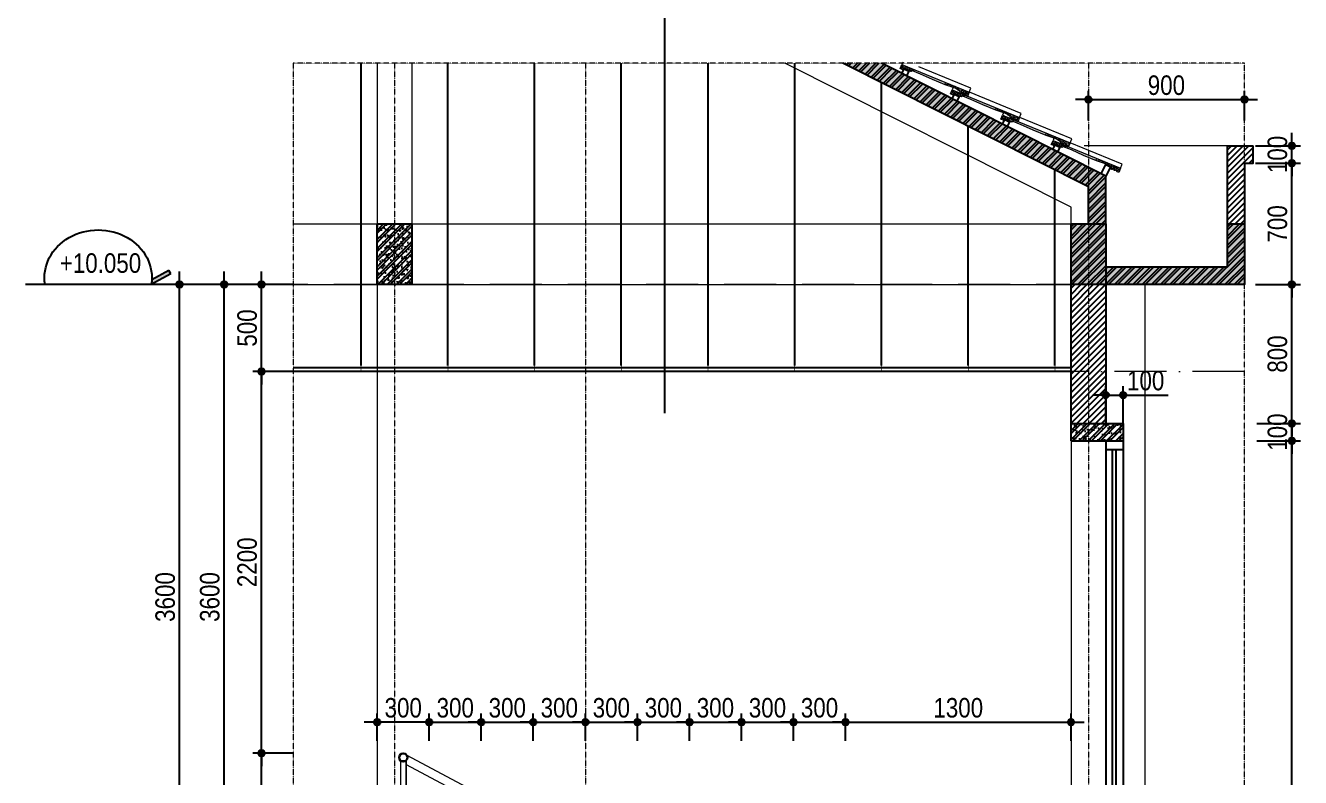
# Model space of a CAD drawing. Extents: x -79995 to 347433, y -157641 to 104789.
# Drawn here: x 16933 to 31634, y -120604 to -111938 of the extents above; entities that cross this region are included whole.
import ezdxf
from ezdxf.enums import TextEntityAlignment as Align

# ---------------------------------------------------------------- set-up
doc = ezdxf.new("R2010")
doc.units = 0
doc.linetypes.add('ACAD_ISO10W100', pattern=[18, 12, -3, 0, -3])
doc.layers.get('DEFPOINTS').update_dxf_attribs({"linetype": 'CONTINUOUS'})
for name, color, linetype in [('daucat', 220, 'CONTINUOUS'), ('DIM', 1, 'CONTINUOUS'), ('DOOR', 20, 'CONTINUOUS'), ('HACH', 8, 'CONTINUOUS'), ('HACTH', 8, 'CONTINUOUS'), ('netthay', 2, 'CONTINUOUS'), ('TAGS', 60, 'CONTINUOUS'), ('TEXT', 7, 'CONTINUOUS'), ('TUONG', 131, 'CONTINUOUS')]:
    doc.layers.add(name, color=color, linetype=linetype)
doc.layers.add('NET-THAY', color=2, linetype='CONTINUOUS', lineweight=13)
doc.layers.add('TRUC', color=24, linetype='CONTINUOUS', lineweight=0)
doc.styles.add('HEL-CONDENSE', font='')
doc.styles.add('VNI-HELVE-CONDENSEN', font='')
doc.styles.get('HEL-CONDENSE').set_extended_font_data('VNI-Helve-Condense')
doc.styles.get('VNI-HELVE-CONDENSEN').set_extended_font_data('VNI-Helve-Condense')
doc.dimstyles.new('D 50', dxfattribs={"dimtxt": 225, "dimasz": 1.5, "dimexe": 100, "dimexo": 0, "dimgap": 50, "dimtad": 1, "dimdec": 0, "dimlfac": 0.5, "dimzin": 13, "dimdsep": 46, "dimtxsty": 'HEL-CONDENSE', "dimblk": 'D50', "dimcen": 0, "dimclrd": 1, "dimclre": 1, "dimclrt": 7, "dimazin": 0, "dimtfac": 1, "dimtdec": 0, "dimtmove": 0, "dimatfit": 3, "dimldrblk": 'D50', "dimfxl": 1, "dimtolj": 1, "dimtzin": 13, "dimarcsym": 0})
pattern_1 = [(50, (-273694.05, -159675.198), (7.17260183, -0.62752135), [0.75, -8.25]), (355, (-273694.05, -159675.198), (-1.38751334, 7.52192134), [0.6, -6.6]), (100.4514, (-273693.452, -159675.25), (5.78509382, 6.89439542), [0.6374019, -7.01142112]), (46.1842, (-273694.05, -159673.198), (10.67241049, -1.65519014), [1.125, -12.375]), (96.6356, (-273693.161, -159673.336), (9.34662706, 9.7411787), [0.95610288, -10.51713]), (351.1842, (-273694.05, -159673.198), (9.34661945, 9.741186), [0.9, -9.9]), (21, (-273693.05, -159673.698), (5.96907052, -4.02618891), [0.75, -8.25]), (326, (-273693.05, -159673.698), (2.43315332, 7.25150045), [0.6, -6.6]), (71.4514, (-273692.5525, -159674.0334), (8.40222629, 3.22530497), [0.6374019, -7.01142112]), (37.5, (-273694.05, -159675.1978), (0.121598553, 3.328938538), [0, -6.52, 0, -6.7, 0, -6.625]), (7.5, (-273694.05, -159675.198), (2.630695374, 3.94411712), [0, -3.82, 0, -6.37, 0, -2.525]), (327.5, (-273696.28, -159675.1978), (5.338224362, -0.225548717), [0, -2.5, 0, -7.8, 0, -10.35]), (317.5, (-273697.28, -159675.198), (5.83186169, 1.00104982), [0, -3.25, 0, -5.18, 0, -7.35])]

# ---------------------------------------------------------------- blocks, each defined once
blk = doc.blocks.new('A$C281F37C7')
at = {"layer": 'NET-THAY'}
h = blk.add_hatch(dxfattribs=at)
h.set_pattern_fill('AR-CONC', color=8, style=0)
h.set_pattern_definition(pattern_1)
h.paths.add_polyline_path([(212.7, 140.4), (212.8, 140.6), (212.8, 140.9), (212.8, 141.2), (212.8, 142), (214, 142.8), (214.4, 143), (214.7, 143.2), (215.1, 143.3), (215.4, 143.4), (215.8, 143.4), (216.2, 143.3), (216.6, 143.3), (216.9, 143.2), (217.3, 143), (217.6, 142.8), (217.9, 142.6), (223, 136.8), (223.2, 136.6), (223.5, 136.4), (223.8, 136.2), (224.2, 136), (224.5, 135.9), (224.9, 135.8), (225.2, 135.8), (225.6, 135.8), (225.9, 135.8), (226.3, 135.9), (226.6, 136), (227, 136.2), (227.3, 136.4), (241, 146.5), (225.9, 166.9), (160.7, 118.8), (166.5, 111), (175.7, 117.8), (176.5, 118.4), (183.1, 115.9), (183.3, 115.8), (183.6, 115.8), (183.9, 115.8), (184.1, 115.9), (184.4, 116), (184.6, 116.2), (199.5, 128.9), (199.5, 129), (199.5, 129), (202.2, 131.3), (202.2, 131.3), (209.8, 137.8), (209.8, 137.8), (212.3, 140), (212.4, 140.1), (212.4, 140.1), (212.5, 140.2)])
h = blk.add_hatch(dxfattribs=at)
h.set_pattern_fill('AR-CONC', color=8, style=0)
h.set_pattern_definition(pattern_1)
h.paths.add_polyline_path([(135.5, 88.1), (166.5, 111), (160.7, 118.8), (6.9, 5.3), (18.4, -2), (75.7, 40.3)])
h = blk.add_hatch(dxfattribs=at)
h.set_pattern_fill('AR-CONC', color=8, style=0)
h.set_pattern_definition(pattern_1)
h.paths.add_polyline_path([(11.4, -7.2), (18.4, -2), (6.9, 5.3), (-112, -82.5), (-96.9, -102.9), (-89.3, -97.3), (-89, -97.1), (-88.7, -96.8), (-88.5, -96.5), (-88.3, -96.2), (-88.2, -95.9), (-88.1, -95.5), (-88, -95.2), (-87.2, -89.1), (-87.2, -88.8), (-87.1, -88.4), (-87, -88.1), (-86.8, -87.7), (-86.6, -87.4), (-86.4, -87.1), (-86.1, -86.9), (-85.8, -86.7), (-85.5, -86.5), (-85.1, -86.3), (-84.8, -86.2), (-84.4, -86.2), (-84.1, -86.1), (-83.7, -86.2), (-83.3, -86.2), (-77.8, -87.2), (-77.5, -87.2), (-77.1, -87.2), (-76.8, -87.2), (-76.4, -87.1), (-76.1, -87), (-75.8, -86.8), (-75.5, -86.6), (-75.2, -86.4), (-74.9, -86.1), (-74.7, -85.8), (-74.5, -85.5), (-74.4, -85.2), (-74.3, -84.8), (-74.2, -84.5), (-73.3, -78.6), (-73.2, -78.3), (-73.1, -77.9), (-73, -77.6), (-72.8, -77.3), (-72.6, -77), (-72.3, -76.7), (-72, -76.5), (-71.7, -76.3), (-71.4, -76.2), (-71.1, -76), (-70.7, -75.9), (-70.4, -75.9), (-70, -75.9), (-69.7, -75.9), (-63.8, -76.8), (-63.4, -76.8), (-63.1, -76.8), (-62.7, -76.8), (-62.3, -76.7), (-62, -76.6), (-61.7, -76.4), (-61.4, -76.2), (-61.1, -75.9), (-60.8, -75.7), (-60.6, -75.4), (-60.4, -75), (-60.3, -74.7), (-60.2, -74.3), (-60.1, -74), (-60.1, -73.6), (-60.1, -73.2), (-60.2, -72.9), (-60.9, -70.2), (-61, -69.5), (-61.1, -68.8), (-61.2, -68.1), (-61.2, -67.4), (-61.2, -66.7), (-61.2, -66), (-61.1, -65.3), (-60.9, -64.6), (-60.8, -63.9), (-60.6, -63.2), (-60.3, -62.5), (-60.1, -61.9), (-59.7, -61.3), (-59.4, -60.6), (-59, -60), (-57.7, -58.4), (-57.2, -57.9), (-56.6, -57.4), (-56.1, -57), (-50.4, -52.8), (-50.1, -52.5), (-49.8, -52.3), (-49.6, -51.9), (-49.4, -51.6), (-49.3, -51.2), (-49.2, -50.8), (-49, -49.1), (-48.9, -48.7), (-48.7, -48.3), (-48.6, -48), (-48.3, -47.7), (-48.1, -47.4), (-47.8, -47.1), (-34.7, -37.5)])
blk.add_line((217.4, 178.4), (225.9, 166.9), dxfattribs=at)
blk.add_lwpolyline([(-74.9, -86.1), (-74.7, -85.8), (-74.5, -85.5), (-74.4, -85.2), (-74.3, -84.8), (-74.2, -84.5), (-73.3, -78.6), (-73.2, -78.3), (-73.1, -77.9), (-73, -77.6), (-72.8, -77.3), (-72.6, -77), (-72.3, -76.7), (-72, -76.5), (-71.7, -76.3), (-71.4, -76.2), (-71.1, -76), (-70.7, -75.9), (-70.4, -75.9), (-70, -75.9), (-69.7, -75.9), (-63.8, -76.8), (-63.4, -76.8), (-63.1, -76.8), (-62.7, -76.8), (-62.3, -76.7), (-62, -76.6), (-61.7, -76.4), (-61.4, -76.2), (-61.1, -75.9), (-60.8, -75.7), (-60.6, -75.4), (-60.4, -75), (-60.3, -74.7), (-60.2, -74.3), (-60.1, -74), (-60.1, -73.6), (-60.1, -73.2), (-60.2, -72.9), (-60.9, -70.2), (-61, -69.5), (-61.1, -68.8), (-61.2, -68.1), (-61.2, -67.4), (-61.2, -66.7), (-61.2, -66), (-61.1, -65.3), (-60.9, -64.6), (-60.8, -63.9), (-60.6, -63.2), (-60.3, -62.5), (-60.1, -61.9), (-59.7, -61.3), (-59.4, -60.6), (-59, -60), (-57.7, -58.4), (-57.2, -57.9), (-56.6, -57.4), (-56.1, -57), (-50.4, -52.8), (-50.1, -52.5), (-49.8, -52.3), (-49.6, -51.9), (-49.4, -51.6), (-49.3, -51.2), (-49.2, -50.8), (-49, -49.1), (-48.9, -48.7), (-48.7, -48.3), (-48.6, -48), (-48.3, -47.7), (-48.1, -47.4), (-47.8, -47.1), (-34.7, -37.5), (11.4, -7.2), (75.7, 40.3), (135.5, 88.1), (175.7, 117.8), (176.5, 118.4), (183.1, 115.9), (183.3, 115.8), (183.6, 115.8), (183.9, 115.8), (184.1, 115.9), (184.4, 116), (184.6, 116.2), (212.3, 140), (212.5, 140.2), (212.7, 140.4), (212.8, 140.6), (212.8, 140.9), (212.8, 141.2), (212.8, 142), (214, 142.8), (214.4, 143), (214.7, 143.2), (215.1, 143.3), (215.4, 143.4), (215.8, 143.4), (216.2, 143.3), (216.6, 143.3), (216.9, 143.2), (217.3, 143), (217.6, 142.8), (217.9, 142.6), (223, 136.8), (223.2, 136.6), (223.5, 136.4), (223.8, 136.2), (224.2, 136), (224.5, 135.9), (224.9, 135.8), (225.2, 135.8), (225.6, 135.8), (225.9, 135.8), (226.3, 135.9), (226.6, 136), (227, 136.2), (227.3, 136.4), (241, 146.5), (225.9, 166.9), (-112, -82.5), (-96.9, -102.9), (-89.3, -97.3), (-89, -97.1), (-88.7, -96.8), (-88.5, -96.5), (-88.3, -96.2), (-88.2, -95.9), (-88.1, -95.5), (-88, -95.2), (-87.2, -89.1), (-87.2, -88.8), (-87.1, -88.4), (-87, -88.1), (-86.8, -87.7), (-86.6, -87.4), (-86.4, -87.1), (-86.1, -86.9), (-85.8, -86.7), (-85.5, -86.5), (-85.1, -86.3), (-84.8, -86.2), (-84.4, -86.2), (-84.1, -86.1), (-83.7, -86.2), (-83.3, -86.2), (-77.8, -87.2), (-77.5, -87.2), (-77.1, -87.2), (-76.8, -87.2), (-76.4, -87.1), (-76.1, -87), (-75.8, -86.8), (-75.5, -86.6), (-75.2, -86.4)], close=True, dxfattribs=at)
blk.add_lwpolyline([(-112, -82.5), (-127.1, -62.1), (133.6, 130.4)], dxfattribs=at)
blk = doc.blocks.new('D50')
at = {"layer": 'DIM'}
blk.add_hatch(color=256, dxfattribs=at).paths.add_polyline_path([(25, 0, 1), (-25, 0, 1)])
blk.add_line((25, 0), (100, 0), dxfattribs=at)
blk.add_circle((0, 0), 25, dxfattribs=at)
blk = doc.blocks.new('*D1568')
at = {"layer": 'DEFPOINTS', "color": 0, "transparency": 16777216}
for p in [(19654, -120324), (20018, -120324), (20018, -122124)]:
    blk.add_point(p, dxfattribs=at)
at = {"layer": 'DIM', "color": 1, "lineweight": -2, "transparency": 16777216}
for p, q in [((20018, -120324), (19554, -120324)), ((19654, -122122), (19654, -120325)), ((20018, -122124), (19554, -122124))]:
    blk.add_line(p, q, dxfattribs=at)
at = {"layer": 'DIM', "color": 1, "lineweight": -2, "transparency": 16777216, "xscale": 1.5, "yscale": 1.5, "zscale": 1.5}
for p, rotation in [((19654, -120324), 90), ((19654, -122124), 270)]:
    blk.add_blockref('D50', p, dxfattribs=dict(at, rotation=rotation))
at = {"layer": 'DIM', "color": 7, "transparency": 16777216, "insert": (19832, -121243), "char_height": 225, "attachment_point": 5, "rotation": 90, "style": 'HEL-CONDENSE'}
blk.add_mtext('\\A1;900', dxfattribs=at)
blk = doc.blocks.new('*D1575')
at = {"layer": 'DEFPOINTS', "color": 0, "transparency": 16777216}
for p in [(19654, -115924), (20018, -115924), (20018, -120324)]:
    blk.add_point(p, dxfattribs=at)
at = {"layer": 'DIM', "color": 1, "lineweight": -2, "transparency": 16777216}
for p, q in [((20018, -115924), (19554, -115924)), ((19654, -120322), (19654, -115925)), ((20018, -120324), (19554, -120324))]:
    blk.add_line(p, q, dxfattribs=at)
at = {"layer": 'DIM', "color": 1, "lineweight": -2, "transparency": 16777216, "xscale": 1.5, "yscale": 1.5, "zscale": 1.5}
for p, rotation in [((19654, -115924), 90), ((19654, -120324), 270)]:
    blk.add_blockref('D50', p, dxfattribs=dict(at, rotation=rotation))
at = {"layer": 'DIM', "color": 7, "transparency": 16777216, "insert": (19489, -118124), "char_height": 225, "attachment_point": 5, "rotation": 90, "style": 'HEL-CONDENSE'}
blk.add_mtext('\\A1;2200', dxfattribs=at)
blk = doc.blocks.new('*D1576')
at = {"layer": 'DEFPOINTS', "color": 0, "transparency": 16777216}
for p in [(19223, -114924), (19554, -114924), (19374, -122124)]:
    blk.add_point(p, dxfattribs=at)
at = {"layer": 'DIM', "color": 1, "lineweight": -2, "transparency": 16777216}
for p, q in [((19554, -114924), (19123, -114924)), ((19223, -122122), (19223, -114925)), ((19374, -122124), (19123, -122124))]:
    blk.add_line(p, q, dxfattribs=at)
at = {"layer": 'DIM', "color": 1, "lineweight": -2, "transparency": 16777216, "xscale": 1.5, "yscale": 1.5, "zscale": 1.5}
for p, rotation in [((19223, -114924), 90), ((19223, -122124), 270)]:
    blk.add_blockref('D50', p, dxfattribs=dict(at, rotation=rotation))
at = {"layer": 'DIM', "color": 7, "transparency": 16777216, "insert": (19058, -118524), "char_height": 225, "attachment_point": 5, "rotation": 90, "style": 'HEL-CONDENSE'}
blk.add_mtext('\\A1;3600', dxfattribs=at)
blk = doc.blocks.new('*D1579')
at = {"layer": 'DEFPOINTS', "color": 0, "transparency": 16777216}
for p in [(18708, -114924), (19123, -114924), (19123, -122124)]:
    blk.add_point(p, dxfattribs=at)
at = {"layer": 'DIM', "color": 1, "lineweight": -2, "transparency": 16777216}
for p, q in [((19123, -114924), (18608, -114924)), ((18708, -122122), (18708, -114925)), ((19123, -122124), (18608, -122124))]:
    blk.add_line(p, q, dxfattribs=at)
at = {"layer": 'DIM', "color": 1, "lineweight": -2, "transparency": 16777216, "xscale": 1.5, "yscale": 1.5, "zscale": 1.5}
for p, rotation in [((18708, -114924), 90), ((18708, -122124), 270)]:
    blk.add_blockref('D50', p, dxfattribs=dict(at, rotation=rotation))
at = {"layer": 'DIM', "color": 7, "transparency": 16777216, "insert": (18544, -118524), "char_height": 225, "attachment_point": 5, "rotation": 90, "style": 'HEL-CONDENSE'}
blk.add_mtext('\\A1;3600', dxfattribs=at)
blk = doc.blocks.new('*D1583')
at = {"layer": 'DEFPOINTS', "color": 0, "transparency": 16777216}
for p in [(31130, -116724), (31534, -116724), (31105, -127724)]:
    blk.add_point(p, dxfattribs=at)
at = {"layer": 'DIM', "color": 1, "lineweight": -2, "transparency": 16777216}
for p, q in [((31130, -116724), (31634, -116724)), ((31534, -127722), (31534, -116725)), ((31105, -127724), (31634, -127724))]:
    blk.add_line(p, q, dxfattribs=at)
at = {"layer": 'DIM', "color": 1, "lineweight": -2, "transparency": 16777216, "xscale": 1.5, "yscale": 1.5, "zscale": 1.5}
for p, rotation in [((31534, -116724), 90), ((31534, -127724), 270)]:
    blk.add_blockref('D50', p, dxfattribs=dict(at, rotation=rotation))
at = {"layer": 'DIM', "color": 7, "transparency": 16777216, "insert": (31369, -122224), "char_height": 225, "attachment_point": 5, "rotation": 90, "style": 'HEL-CONDENSE'}
blk.add_mtext('\\A1;5500', dxfattribs=at)
blk = doc.blocks.new('*D1584')
at = {"layer": 'DEFPOINTS', "color": 0, "transparency": 16777216}
for p in [(31130, -116524), (31534, -116524), (31130, -116724)]:
    blk.add_point(p, dxfattribs=at)
at = {"layer": 'DIM', "color": 1, "lineweight": -2, "transparency": 16777216}
for p, q in [((31130, -116524), (31634, -116524)), ((31534, -116722), (31534, -116525)), ((31130, -116724), (31634, -116724))]:
    blk.add_line(p, q, dxfattribs=at)
at = {"layer": 'DIM', "color": 1, "lineweight": -2, "transparency": 16777216, "xscale": 1.5, "yscale": 1.5, "zscale": 1.5}
for p, rotation in [((31534, -116524), 90), ((31534, -116724), 270)]:
    blk.add_blockref('D50', p, dxfattribs=dict(at, rotation=rotation))
at = {"layer": 'DIM', "color": 7, "transparency": 16777216, "insert": (31369, -116624), "char_height": 225, "attachment_point": 5, "rotation": 90, "style": 'HEL-CONDENSE'}
blk.add_mtext('\\A1;100', dxfattribs=at)
blk = doc.blocks.new('*D1585')
at = {"layer": 'DEFPOINTS', "color": 0, "transparency": 16777216}
for p in [(31117, -114924), (31534, -114924), (31346, -116524)]:
    blk.add_point(p, dxfattribs=at)
at = {"layer": 'DIM', "color": 1, "lineweight": -2, "transparency": 16777216}
for p, q in [((31117, -114924), (31634, -114924)), ((31534, -116522), (31534, -114925)), ((31346, -116524), (31634, -116524))]:
    blk.add_line(p, q, dxfattribs=at)
at = {"layer": 'DIM', "color": 1, "lineweight": -2, "transparency": 16777216, "xscale": 1.5, "yscale": 1.5, "zscale": 1.5}
for p, rotation in [((31534, -114924), 90), ((31534, -116524), 270)]:
    blk.add_blockref('D50', p, dxfattribs=dict(at, rotation=rotation))
at = {"layer": 'DIM', "color": 7, "transparency": 16777216, "insert": (31369, -115724), "char_height": 225, "attachment_point": 5, "rotation": 90, "style": 'HEL-CONDENSE'}
blk.add_mtext('\\A1;800', dxfattribs=at)
blk = doc.blocks.new('*D1586')
at = {"layer": 'DEFPOINTS', "color": 0, "transparency": 16777216}
for p in [(31117, -113524), (31534, -113524), (31117, -114924)]:
    blk.add_point(p, dxfattribs=at)
at = {"layer": 'DIM', "color": 1, "lineweight": -2, "transparency": 16777216}
for p, q in [((31117, -113524), (31634, -113524)), ((31534, -114922), (31534, -113525)), ((31117, -114924), (31634, -114924))]:
    blk.add_line(p, q, dxfattribs=at)
at = {"layer": 'DIM', "color": 1, "lineweight": -2, "transparency": 16777216, "xscale": 1.5, "yscale": 1.5, "zscale": 1.5}
for p, rotation in [((31534, -113524), 90), ((31534, -114924), 270)]:
    blk.add_blockref('D50', p, dxfattribs=dict(at, rotation=rotation))
at = {"layer": 'DIM', "color": 7, "transparency": 16777216, "insert": (31369, -114224), "char_height": 225, "attachment_point": 5, "rotation": 90, "style": 'HEL-CONDENSE'}
blk.add_mtext('\\A1;700', dxfattribs=at)
blk = doc.blocks.new('*D1587')
at = {"layer": 'DEFPOINTS', "color": 0, "transparency": 16777216}
for p in [(31117, -113324), (31534, -113324), (31117, -113524)]:
    blk.add_point(p, dxfattribs=at)
at = {"layer": 'DIM', "color": 1, "lineweight": -2, "transparency": 16777216}
for p, q in [((31117, -113324), (31634, -113324)), ((31534, -113522), (31534, -113325)), ((31117, -113524), (31634, -113524))]:
    blk.add_line(p, q, dxfattribs=at)
at = {"layer": 'DIM', "color": 1, "lineweight": -2, "transparency": 16777216, "xscale": 1.5, "yscale": 1.5, "zscale": 1.5}
for p, rotation in [((31534, -113324), 90), ((31534, -113524), 270)]:
    blk.add_blockref('D50', p, dxfattribs=dict(at, rotation=rotation))
at = {"layer": 'DIM', "color": 7, "transparency": 16777216, "insert": (31369, -113424), "char_height": 225, "attachment_point": 5, "rotation": 90, "style": 'HEL-CONDENSE'}
blk.add_mtext('\\A1;100', dxfattribs=at)
blk = doc.blocks.new('CAODO')
at = {"layer": 'TAGS', "linetype": 'Continuous'}
h = blk.add_hatch(color=256, dxfattribs=at)
edge = h.paths.add_edge_path()
edge.add_line((-907, 181), (-931, 138))
edge.add_line((-931, 138), (-681, 0))
edge.add_ellipse((0, 87), major_axis=(688, 0), ratio=0.890858, start_angle=182.4779, end_angle=188.1666, ccw=False)
edge.add_line((-687, 61), (-907, 181))
for p, q in [((-931, 138), (-907, 181)), ((-907, 181), (-687, 61)), ((-931, 138), (-681, 0)), ((-931, 0), (931, 0))]:
    blk.add_line(p, q, dxfattribs=at)
blk.add_ellipse((0, 87), major_axis=(688, 0), ratio=0.890858, start_param=-0.142534, end_param=3.284126, dxfattribs=at)
at = {"layer": 'TAGS', "linetype": 'Continuous', "style": 'VNI-HELVE-CONDENSEN'}
blk.add_attdef('0.000', text='', height=250, dxfattribs=at).set_placement((0, 232), align=Align.MIDDLE_CENTER)
blk = doc.blocks.new('*D1648')
at = {"layer": 'DEFPOINTS', "color": 0, "transparency": 16777216}
for p in [(22188, -119967), (21588, -120181), (22188, -120181)]:
    blk.add_point(p, dxfattribs=at)
at = {"layer": 'DIM', "color": 1, "lineweight": -2, "transparency": 16777216}
for p, q in [((21588, -120181), (21588, -119867)), ((22188, -120181), (22188, -119867)), ((21590, -119967), (22187, -119967))]:
    blk.add_line(p, q, dxfattribs=at)
at = {"layer": 'DIM', "color": 1, "lineweight": -2, "transparency": 16777216, "xscale": 1.5, "yscale": 1.5, "zscale": 1.5, "rotation": 180}
blk.add_blockref('D50', (21588, -119967), dxfattribs=at)
at = {"layer": 'DIM', "color": 1, "lineweight": -2, "transparency": 16777216, "xscale": 1.5, "yscale": 1.5, "zscale": 1.5}
blk.add_blockref('D50', (22188, -119967), dxfattribs=at)
at = {"layer": 'DIM', "color": 7, "transparency": 16777216, "insert": (21888, -119802), "char_height": 225, "attachment_point": 5, "style": 'HEL-CONDENSE'}
blk.add_mtext('\\A1;300', dxfattribs=at)
blk = doc.blocks.new('*D1649')
at = {"layer": 'DEFPOINTS', "color": 0, "transparency": 16777216}
for p in [(20988, -119967), (20988, -120181), (21588, -120181)]:
    blk.add_point(p, dxfattribs=at)
at = {"layer": 'DIM', "color": 1, "lineweight": -2, "transparency": 16777216}
for p, q in [((20988, -120181), (20988, -119867)), ((21588, -120181), (21588, -119867)), ((21587, -119967), (20990, -119967))]:
    blk.add_line(p, q, dxfattribs=at)
at = {"layer": 'DIM', "color": 1, "lineweight": -2, "transparency": 16777216, "xscale": 1.5, "yscale": 1.5, "zscale": 1.5, "rotation": 180}
blk.add_blockref('D50', (20988, -119967), dxfattribs=at)
at = {"layer": 'DIM', "color": 1, "lineweight": -2, "transparency": 16777216, "xscale": 1.5, "yscale": 1.5, "zscale": 1.5}
blk.add_blockref('D50', (21588, -119967), dxfattribs=at)
at = {"layer": 'DIM', "color": 7, "transparency": 16777216, "insert": (21288, -119802), "char_height": 225, "attachment_point": 5, "style": 'HEL-CONDENSE'}
blk.add_mtext('\\A1;300', dxfattribs=at)
blk = doc.blocks.new('*D1650')
at = {"layer": 'DEFPOINTS', "color": 0, "transparency": 16777216}
for p in [(22788, -119967), (22188, -120181), (22788, -120181)]:
    blk.add_point(p, dxfattribs=at)
at = {"layer": 'DIM', "color": 1, "lineweight": -2, "transparency": 16777216}
for p, q in [((22188, -120181), (22188, -119867)), ((22788, -120181), (22788, -119867)), ((22190, -119967), (22787, -119967))]:
    blk.add_line(p, q, dxfattribs=at)
at = {"layer": 'DIM', "color": 1, "lineweight": -2, "transparency": 16777216, "xscale": 1.5, "yscale": 1.5, "zscale": 1.5, "rotation": 180}
blk.add_blockref('D50', (22188, -119967), dxfattribs=at)
at = {"layer": 'DIM', "color": 1, "lineweight": -2, "transparency": 16777216, "xscale": 1.5, "yscale": 1.5, "zscale": 1.5}
blk.add_blockref('D50', (22788, -119967), dxfattribs=at)
at = {"layer": 'DIM', "color": 7, "transparency": 16777216, "insert": (22488, -119802), "char_height": 225, "attachment_point": 5, "style": 'HEL-CONDENSE'}
blk.add_mtext('\\A1;300', dxfattribs=at)
blk = doc.blocks.new('*D1651')
at = {"layer": 'DEFPOINTS', "color": 0, "transparency": 16777216}
for p in [(23388, -119967), (22788, -120181), (23388, -120181)]:
    blk.add_point(p, dxfattribs=at)
at = {"layer": 'DIM', "color": 1, "lineweight": -2, "transparency": 16777216}
for p, q in [((22788, -120181), (22788, -119867)), ((23388, -120181), (23388, -119867)), ((22790, -119967), (23387, -119967))]:
    blk.add_line(p, q, dxfattribs=at)
at = {"layer": 'DIM', "color": 1, "lineweight": -2, "transparency": 16777216, "xscale": 1.5, "yscale": 1.5, "zscale": 1.5, "rotation": 180}
blk.add_blockref('D50', (22788, -119967), dxfattribs=at)
at = {"layer": 'DIM', "color": 1, "lineweight": -2, "transparency": 16777216, "xscale": 1.5, "yscale": 1.5, "zscale": 1.5}
blk.add_blockref('D50', (23388, -119967), dxfattribs=at)
at = {"layer": 'DIM', "color": 7, "transparency": 16777216, "insert": (23088, -119802), "char_height": 225, "attachment_point": 5, "style": 'HEL-CONDENSE'}
blk.add_mtext('\\A1;300', dxfattribs=at)
blk = doc.blocks.new('*D1652')
at = {"layer": 'DEFPOINTS', "color": 0, "transparency": 16777216}
for p in [(23988, -119967), (23388, -120181), (23988, -120181)]:
    blk.add_point(p, dxfattribs=at)
at = {"layer": 'DIM', "color": 1, "lineweight": -2, "transparency": 16777216}
for p, q in [((23388, -120181), (23388, -119867)), ((23988, -120181), (23988, -119867)), ((23390, -119967), (23987, -119967))]:
    blk.add_line(p, q, dxfattribs=at)
at = {"layer": 'DIM', "color": 1, "lineweight": -2, "transparency": 16777216, "xscale": 1.5, "yscale": 1.5, "zscale": 1.5, "rotation": 180}
blk.add_blockref('D50', (23388, -119967), dxfattribs=at)
at = {"layer": 'DIM', "color": 1, "lineweight": -2, "transparency": 16777216, "xscale": 1.5, "yscale": 1.5, "zscale": 1.5}
blk.add_blockref('D50', (23988, -119967), dxfattribs=at)
at = {"layer": 'DIM', "color": 7, "transparency": 16777216, "insert": (23688, -119802), "char_height": 225, "attachment_point": 5, "style": 'HEL-CONDENSE'}
blk.add_mtext('\\A1;300', dxfattribs=at)
blk = doc.blocks.new('*D1653')
at = {"layer": 'DEFPOINTS', "color": 0, "transparency": 16777216}
for p in [(24588, -119967), (23988, -120181), (24588, -120181)]:
    blk.add_point(p, dxfattribs=at)
at = {"layer": 'DIM', "color": 1, "lineweight": -2, "transparency": 16777216}
for p, q in [((23988, -120181), (23988, -119867)), ((24588, -120181), (24588, -119867)), ((23990, -119967), (24587, -119967))]:
    blk.add_line(p, q, dxfattribs=at)
at = {"layer": 'DIM', "color": 1, "lineweight": -2, "transparency": 16777216, "xscale": 1.5, "yscale": 1.5, "zscale": 1.5, "rotation": 180}
blk.add_blockref('D50', (23988, -119967), dxfattribs=at)
at = {"layer": 'DIM', "color": 1, "lineweight": -2, "transparency": 16777216, "xscale": 1.5, "yscale": 1.5, "zscale": 1.5}
blk.add_blockref('D50', (24588, -119967), dxfattribs=at)
at = {"layer": 'DIM', "color": 7, "transparency": 16777216, "insert": (24288, -119802), "char_height": 225, "attachment_point": 5, "style": 'HEL-CONDENSE'}
blk.add_mtext('\\A1;300', dxfattribs=at)
blk = doc.blocks.new('*D1654')
at = {"layer": 'DEFPOINTS', "color": 0, "transparency": 16777216}
for p in [(25188, -119967), (24588, -120181), (25188, -120181)]:
    blk.add_point(p, dxfattribs=at)
at = {"layer": 'DIM', "color": 1, "lineweight": -2, "transparency": 16777216}
for p, q in [((24588, -120181), (24588, -119867)), ((25188, -120181), (25188, -119867)), ((24590, -119967), (25187, -119967))]:
    blk.add_line(p, q, dxfattribs=at)
at = {"layer": 'DIM', "color": 1, "lineweight": -2, "transparency": 16777216, "xscale": 1.5, "yscale": 1.5, "zscale": 1.5, "rotation": 180}
blk.add_blockref('D50', (24588, -119967), dxfattribs=at)
at = {"layer": 'DIM', "color": 1, "lineweight": -2, "transparency": 16777216, "xscale": 1.5, "yscale": 1.5, "zscale": 1.5}
blk.add_blockref('D50', (25188, -119967), dxfattribs=at)
at = {"layer": 'DIM', "color": 7, "transparency": 16777216, "insert": (24888, -119802), "char_height": 225, "attachment_point": 5, "style": 'HEL-CONDENSE'}
blk.add_mtext('\\A1;300', dxfattribs=at)
blk = doc.blocks.new('*D1655')
at = {"layer": 'DEFPOINTS', "color": 0, "transparency": 16777216}
for p in [(25788, -119967), (25188, -120181), (25788, -120181)]:
    blk.add_point(p, dxfattribs=at)
at = {"layer": 'DIM', "color": 1, "lineweight": -2, "transparency": 16777216}
for p, q in [((25188, -120181), (25188, -119867)), ((25788, -120181), (25788, -119867)), ((25190, -119967), (25787, -119967))]:
    blk.add_line(p, q, dxfattribs=at)
at = {"layer": 'DIM', "color": 1, "lineweight": -2, "transparency": 16777216, "xscale": 1.5, "yscale": 1.5, "zscale": 1.5, "rotation": 180}
blk.add_blockref('D50', (25188, -119967), dxfattribs=at)
at = {"layer": 'DIM', "color": 1, "lineweight": -2, "transparency": 16777216, "xscale": 1.5, "yscale": 1.5, "zscale": 1.5}
blk.add_blockref('D50', (25788, -119967), dxfattribs=at)
at = {"layer": 'DIM', "color": 7, "transparency": 16777216, "insert": (25488, -119802), "char_height": 225, "attachment_point": 5, "style": 'HEL-CONDENSE'}
blk.add_mtext('\\A1;300', dxfattribs=at)
blk = doc.blocks.new('*D1656')
at = {"layer": 'DEFPOINTS', "color": 0, "transparency": 16777216}
for p in [(26388, -119967), (25788, -120181), (26388, -120181)]:
    blk.add_point(p, dxfattribs=at)
at = {"layer": 'DIM', "color": 1, "lineweight": -2, "transparency": 16777216}
for p, q in [((25788, -120181), (25788, -119867)), ((26388, -120181), (26388, -119867)), ((25790, -119967), (26387, -119967))]:
    blk.add_line(p, q, dxfattribs=at)
at = {"layer": 'DIM', "color": 1, "lineweight": -2, "transparency": 16777216, "xscale": 1.5, "yscale": 1.5, "zscale": 1.5, "rotation": 180}
blk.add_blockref('D50', (25788, -119967), dxfattribs=at)
at = {"layer": 'DIM', "color": 1, "lineweight": -2, "transparency": 16777216, "xscale": 1.5, "yscale": 1.5, "zscale": 1.5}
blk.add_blockref('D50', (26388, -119967), dxfattribs=at)
at = {"layer": 'DIM', "color": 7, "transparency": 16777216, "insert": (26088, -119802), "char_height": 225, "attachment_point": 5, "style": 'HEL-CONDENSE'}
blk.add_mtext('\\A1;300', dxfattribs=at)
blk = doc.blocks.new('*D1657')
at = {"layer": 'DEFPOINTS', "color": 0, "transparency": 16777216}
for p in [(28988, -119967), (26388, -120181), (28988, -120181)]:
    blk.add_point(p, dxfattribs=at)
at = {"layer": 'DIM', "color": 1, "lineweight": -2, "transparency": 16777216}
for p, q in [((26388, -120181), (26388, -119867)), ((28988, -120181), (28988, -119867)), ((26390, -119967), (28987, -119967))]:
    blk.add_line(p, q, dxfattribs=at)
at = {"layer": 'DIM', "color": 1, "lineweight": -2, "transparency": 16777216, "xscale": 1.5, "yscale": 1.5, "zscale": 1.5, "rotation": 180}
blk.add_blockref('D50', (26388, -119967), dxfattribs=at)
at = {"layer": 'DIM', "color": 1, "lineweight": -2, "transparency": 16777216, "xscale": 1.5, "yscale": 1.5, "zscale": 1.5}
blk.add_blockref('D50', (28988, -119967), dxfattribs=at)
at = {"layer": 'DIM', "color": 7, "transparency": 16777216, "insert": (27688, -119802), "char_height": 225, "attachment_point": 5, "style": 'HEL-CONDENSE'}
blk.add_mtext('\\A1;1300', dxfattribs=at)
blk = doc.blocks.new('*D1660')
at = {"layer": 'DEFPOINTS', "color": 0, "transparency": 16777216}
for p in [(29588, -116196), (29388, -116524), (29588, -116524)]:
    blk.add_point(p, dxfattribs=at)
at = {"layer": 'DIM', "color": 1, "lineweight": -2, "transparency": 16777216}
for p, q in [((29388, -116524), (29388, -116096)), ((29588, -116524), (29588, -116096)), ((29390, -116196), (29587, -116196)), ((29588, -116196), (30108, -116196))]:
    blk.add_line(p, q, dxfattribs=at)
at = {"layer": 'DIM', "color": 1, "lineweight": -2, "transparency": 16777216, "xscale": 1.5, "yscale": 1.5, "zscale": 1.5, "rotation": 180}
blk.add_blockref('D50', (29388, -116196), dxfattribs=at)
at = {"layer": 'DIM', "color": 1, "lineweight": -2, "transparency": 16777216, "xscale": 1.5, "yscale": 1.5, "zscale": 1.5}
blk.add_blockref('D50', (29588, -116196), dxfattribs=at)
at = {"layer": 'DIM', "color": 7, "transparency": 16777216, "insert": (29849, -116031), "char_height": 225, "attachment_point": 5, "style": 'HEL-CONDENSE'}
blk.add_mtext('\\A1;100', dxfattribs=at)
blk = doc.blocks.new('*D1661')
at = {"layer": 'DEFPOINTS', "color": 0, "transparency": 16777216}
for p in [(30988, -112792), (29188, -113033), (30988, -113033)]:
    blk.add_point(p, dxfattribs=at)
at = {"layer": 'DIM', "color": 1, "lineweight": -2, "transparency": 16777216}
for p, q in [((29188, -113033), (29188, -112692)), ((30988, -113033), (30988, -112692)), ((29190, -112792), (30987, -112792))]:
    blk.add_line(p, q, dxfattribs=at)
at = {"layer": 'DIM', "color": 1, "lineweight": -2, "transparency": 16777216, "xscale": 1.5, "yscale": 1.5, "zscale": 1.5, "rotation": 180}
blk.add_blockref('D50', (29188, -112792), dxfattribs=at)
at = {"layer": 'DIM', "color": 1, "lineweight": -2, "transparency": 16777216, "xscale": 1.5, "yscale": 1.5, "zscale": 1.5}
blk.add_blockref('D50', (30988, -112792), dxfattribs=at)
at = {"layer": 'DIM', "color": 7, "transparency": 16777216, "insert": (30088, -112627), "char_height": 225, "attachment_point": 5, "style": 'HEL-CONDENSE'}
blk.add_mtext('\\A1;900', dxfattribs=at)
blk = doc.blocks.new('*D1673')
at = {"layer": 'DEFPOINTS', "color": 0, "transparency": 16777216}
for p in [(19654, -114924), (20018, -114924), (20018, -115924)]:
    blk.add_point(p, dxfattribs=at)
at = {"layer": 'DIM', "color": 1, "lineweight": -2, "transparency": 16777216}
for p, q in [((20018, -114924), (19554, -114924)), ((19654, -115922), (19654, -114925)), ((20018, -115924), (19554, -115924))]:
    blk.add_line(p, q, dxfattribs=at)
at = {"layer": 'DIM', "color": 1, "lineweight": -2, "transparency": 16777216, "xscale": 1.5, "yscale": 1.5, "zscale": 1.5}
for p, rotation in [((19654, -114924), 90), ((19654, -115924), 270)]:
    blk.add_blockref('D50', p, dxfattribs=dict(at, rotation=rotation))
at = {"layer": 'DIM', "color": 7, "transparency": 16777216, "insert": (19489, -115424), "char_height": 225, "attachment_point": 5, "rotation": 90, "style": 'HEL-CONDENSE'}
blk.add_mtext('\\A1;500', dxfattribs=at)

msp = doc.modelspace()

# ---------------------------------------------------------------- hatches: boundary and pattern name
at = {"layer": 'HACTH'}
h = msp.add_hatch(dxfattribs=at)
h.set_pattern_fill('ANSI32', color=256, scale=200, style=0)
h.set_pattern_definition([(45, (-1113859.255, 25868.335), (-53.0330086, 53.0330086), []), (45, (-1113823.9, 25868.335), (-53.0330086, 53.0330086), [])])
h.paths.add_polyline_path([(29388.167, -113673.071), (29334.554, -113646.133), (29188.167, -113572.581), (29188.167, -114223.632), (29388.167, -114223.632)])
h.paths.add_polyline_path([(29188.167, -114223.632), (28988.167, -114223.632), (28988.167, -114923.632), (29188.167, -114923.632)])
h.paths.add_polyline_path([(29388.167, -114223.632), (29188.167, -114223.632), (29188.167, -114923.632), (29388.167, -114923.632)])
h.paths.add_polyline_path([(30988.167, -114223.632), (30788.167, -114223.632), (30788.167, -114723.632), (29388.167, -114723.632), (29388.167, -114923.632), (30988.167, -114923.632)])
h.paths.add_polyline_path([(26356.156, -112373.461), (29188.167, -113796.408), (29188.167, -113572.581), (26801.625, -112373.461)])
h = msp.add_hatch(dxfattribs=at)
h.set_pattern_fill('AR-CONC', color=256, scale=20, style=0)
h.set_pattern_definition([(50, (-1113859.25, 25868.34), (143.452037, -12.550427), [15, -165]), (355, (-1113859.25, 25868.34), (-27.750267, 150.438427), [12, -132]), (100.4514, (-1113847.3, 25867.29), (115.701876, 137.887908), [12.748038, -140.228422]), (46.1842, (-1113859.25, 25908.34), (213.44821, -33.103803), [22.5, -247.5]), (96.6356, (-1113841.47, 25905.58), (186.93254, 194.823574), [19.122058, -210.3426]), (351.1842, (-1113859.25, 25908.34), (186.93239, 194.82372), [18, -198]), (21, (-1113839.25, 25898.34), (119.38141, -80.523778), [15, -165]), (326, (-1113839.25, 25898.34), (48.663066, 145.030009), [12, -132]), (71.4514, (-1113829.3, 25891.62), (168.044526, 64.5061), [12.748038, -140.228422]), (37.5, (-1113859.255, 25868.335), (2.431971, 66.5787708), [0, -130.4, 0, -134, 0, -132.5]), (7.5, (-1113859.255, 25868.335), (52.6139075, 78.8823424), [0, -76.4, 0, -127.4, 0, -50.5]), (327.5, (-1113903.855, 25868.335), (106.7644872, -4.5109743), [0, -50, 0, -156, 0, -207]), (317.5, (-1113923.855, 25868.335), (116.637234, 20.0209965), [0, -65, 0, -103.6, 0, -147])])
h.paths.add_polyline_path([(29388.167, -113673.071), (29334.554, -113646.133), (29188.167, -113572.581), (29188.167, -114223.632), (29388.167, -114223.632)])
h.paths.add_polyline_path([(29188.167, -114223.632), (28988.167, -114223.632), (28988.167, -114923.632), (29188.167, -114923.632)])
h.paths.add_polyline_path([(29388.167, -114223.632), (29188.167, -114223.632), (29188.167, -114923.632), (29388.167, -114923.632)])
h.paths.add_polyline_path([(30988.167, -114223.632), (30788.167, -114223.632), (30788.167, -114723.632), (29388.167, -114723.632), (29388.167, -114923.632), (30988.167, -114923.632)])
h.paths.add_polyline_path([(26356.156, -112373.461), (29188.167, -113796.408), (29188.167, -113572.581), (26801.625, -112373.461)])
h = msp.add_hatch(dxfattribs=at)
h.set_pattern_fill('ANSI31', color=256, scale=15, style=0)
h.set_pattern_definition([(45, (-1310411.613, -246548.404), (-33.6759605, 33.6759605), [])])
h.paths.add_polyline_path([(30988.167, -113523.632), (30988.167, -113323.632), (30788.167, -113323.632), (30788.167, -114223.632), (30988.167, -114223.632)])
h.paths.add_polyline_path([(31088.167, -113323.632), (30988.167, -113323.632), (30988.167, -113523.632), (31088.167, -113523.632)])
h = msp.add_hatch(dxfattribs=at)
h.set_pattern_fill('ANSI32', color=256, scale=200, style=0)
h.set_pattern_definition([(45, (-953291.366, 86848.05), (-53.0330086, 53.0330086), []), (45, (-953256.01, 86848.05), (-53.0330086, 53.0330086), [])])
h.paths.add_polyline_path([(20988.167, -114223.632), (21388.167, -114223.632), (21388.167, -114923.632), (20988.167, -114923.632)])
h = msp.add_hatch(dxfattribs=at)
h.set_pattern_fill('AR-CONC', color=256, scale=20, style=0)
h.set_pattern_definition([(50, (-953291.37, 86848.05), (143.452037, -12.550427), [15, -165]), (355, (-953291.37, 86848.05), (-27.750267, 150.438427), [12, -132]), (100.4514, (-953279.41, 86847), (115.701876, 137.887908), [12.748038, -140.228422]), (46.1842, (-953291.37, 86888.05), (213.44821, -33.103803), [22.5, -247.5]), (96.6356, (-953273.58, 86885.29), (186.93254, 194.823574), [19.122058, -210.3426]), (351.1842, (-953291.37, 86888.05), (186.93239, 194.82372), [18, -198]), (21, (-953271.37, 86878.05), (119.38141, -80.523778), [15, -165]), (326, (-953271.37, 86878.05), (48.663066, 145.03001), [12, -132]), (71.4514, (-953261.42, 86871.34), (168.044526, 64.5061), [12.748038, -140.228422]), (37.5, (-953291.366, 86848.05), (2.431971, 66.5787708), [0, -130.4, 0, -134, 0, -132.5]), (7.5, (-953291.366, 86848.05), (52.6139075, 78.8823424), [0, -76.4, 0, -127.4, 0, -50.5]), (327.5, (-953335.966, 86848.05), (106.7644872, -4.5109743), [0, -50, 0, -156, 0, -207]), (317.5, (-953355.97, 86848.05), (116.637234, 20.0209965), [0, -65, 0, -103.6, 0, -147])])
h.paths.add_polyline_path([(20988.167, -114223.632), (21388.167, -114223.632), (21388.167, -114923.632), (20988.167, -114923.632)])
h = msp.add_hatch(dxfattribs=at)
h.set_pattern_fill('ANSI31', color=256, scale=400, style=0)
h.set_pattern_definition([(45, (-1113859.255, 25868.335), (-35.355339, 35.355339), [])])
h.paths.add_polyline_path([(29188.167, -116523.632), (29388.167, -116523.632), (29388.167, -114923.632), (29188.167, -114923.632)])
h.paths.add_polyline_path([(28988.167, -116523.632), (29188.167, -116523.632), (29188.167, -114923.632), (28988.167, -114923.632)])
h = msp.add_hatch(dxfattribs=at)
h.set_pattern_fill('ANSI32', color=256, scale=200, style=0)
h.set_pattern_definition([(45, (-1113859.255, 26068.335), (-53.0330086, 53.0330086), []), (45, (-1113823.9, 26068.335), (-53.0330086, 53.0330086), [])])
h.paths.add_polyline_path([(29188.167, -116523.632), (28988.167, -116523.632), (28988.167, -116723.632), (29188.167, -116723.632)])
h.paths.add_polyline_path([(29588.167, -116523.632), (29188.167, -116523.632), (29188.167, -116723.632), (29588.167, -116723.632)])
h = msp.add_hatch(dxfattribs=at)
h.set_pattern_fill('AR-CONC', color=256, scale=20, style=0)
h.set_pattern_definition([(50, (-1113859.25, 26068.34), (143.452037, -12.550427), [15, -165]), (355, (-1113859.25, 26068.34), (-27.750267, 150.438427), [12, -132]), (100.4514, (-1113847.3, 26067.29), (115.701876, 137.887908), [12.748038, -140.228422]), (46.1842, (-1113859.25, 26108.34), (213.44821, -33.103803), [22.5, -247.5]), (96.6356, (-1113841.47, 26105.58), (186.93254, 194.823574), [19.122058, -210.3426]), (351.1842, (-1113859.25, 26108.34), (186.93239, 194.82372), [18, -198]), (21, (-1113839.25, 26098.34), (119.38141, -80.523778), [15, -165]), (326, (-1113839.25, 26098.34), (48.663066, 145.030009), [12, -132]), (71.4514, (-1113829.3, 26091.62), (168.044526, 64.5061), [12.748038, -140.228422]), (37.5, (-1113859.255, 26068.335), (2.431971, 66.5787708), [0, -130.4, 0, -134, 0, -132.5]), (7.5, (-1113859.255, 26068.335), (52.6139075, 78.8823424), [0, -76.4, 0, -127.4, 0, -50.5]), (327.5, (-1113903.855, 26068.335), (106.7644872, -4.5109743), [0, -50, 0, -156, 0, -207]), (317.5, (-1113923.855, 26068.335), (116.637234, 20.0209965), [0, -65, 0, -103.6, 0, -147])])
h.paths.add_polyline_path([(29188.167, -116523.632), (28988.167, -116523.632), (28988.167, -116723.632), (29188.167, -116723.632)])
h.paths.add_polyline_path([(29588.167, -116523.632), (29188.167, -116523.632), (29188.167, -116723.632), (29588.167, -116723.632)])

# ---------------------------------------------------------------- linework, layer by layer
at = {"layer": 'daucat', "const_width": 8}
for points in [[(20802.569, -115723.632), (20802.569, -115923.632), (20742.569, -115923.632)], [(20802.569, -115723.632), (20802.569, -115923.632), (20862.569, -115923.632)], [(21802.569, -115723.632), (21802.569, -115923.632), (21742.569, -115923.632)], [(21802.569, -115723.632), (21802.569, -115923.632), (21862.569, -115923.632)], [(22802.569, -115723.632), (22802.569, -115923.632), (22742.569, -115923.632)], [(22802.569, -115723.632), (22802.569, -115923.632), (22862.569, -115923.632)], [(23802.569, -115723.632), (23802.569, -115923.632), (23742.569, -115923.632)], [(23802.569, -115723.632), (23802.569, -115923.632), (23862.569, -115923.632)], [(24802.569, -115723.632), (24802.569, -115923.632), (24742.569, -115923.632)], [(24802.569, -115723.632), (24802.569, -115923.632), (24862.569, -115923.632)], [(25802.569, -115723.632), (25802.569, -115923.632), (25742.569, -115923.632)], [(25802.569, -115723.632), (25802.569, -115923.632), (25862.569, -115923.632)], [(26802.569, -115723.632), (26802.569, -115923.632), (26742.569, -115923.632)], [(26802.569, -115723.632), (26802.569, -115923.632), (26862.569, -115923.632)], [(27802.569, -115723.632), (27802.569, -115923.632), (27742.569, -115923.632)], [(27802.569, -115723.632), (27802.569, -115923.632), (27862.569, -115923.632)], [(28802.569, -115723.632), (28802.569, -115923.632), (28742.569, -115923.632)], [(28802.569, -115723.632), (28802.569, -115923.632), (28862.569, -115923.632)]]:
    msp.add_lwpolyline(points, dxfattribs=at)
at = {"layer": 'DOOR'}
for p, q in [((29388.167, -116723.632), (29388.167, -127423.632)), ((29588.167, -116723.632), (29588.167, -127723.632)), ((29388.167, -116823.632), (29588.167, -116823.632))]:
    msp.add_line(p, q, dxfattribs=at)
at = {"layer": 'DOOR', "color": 251}
for p, q in [((29468.167, -127603.632), (29468.167, -116823.632)), ((29508.167, -127603.632), (29508.167, -116823.632))]:
    msp.add_line(p, q, dxfattribs=at)
at = {"layer": 'DOOR'}
for points in [[(28988.167, -115883.632), (20018.281, -115883.632)], [(28988.167, -115923.632), (20018.281, -115923.632)]]:
    msp.add_lwpolyline(points, dxfattribs=at)
at = {"layer": 'HACH'}
for points in [[(20802.569, -115856.452), (20802.569, -112373.461)], [(21802.569, -115856.452), (21802.569, -112373.461)], [(22802.569, -115856.452), (22802.569, -112373.461)], [(23802.569, -115856.452), (23802.569, -112373.461)], [(24802.569, -115856.452), (24802.569, -112373.461)], [(25802.569, -115856.452), (25802.569, -112373.461)], [(26802.569, -115856.452), (26802.569, -112597.762)], [(27802.569, -115856.452), (27802.569, -113100.213)], [(28802.569, -115856.452), (28802.569, -113602.664)]]:
    msp.add_lwpolyline(points, dxfattribs=at)
at = {"layer": 'NET-THAY'}
for p, q in [((20988.167, -112373.461), (20988.167, -135631.366)), ((21388.167, -112373.461), (21388.167, -114923.632)), ((28988.167, -114031.657), (25687.952, -112373.461)), ((30938.167, -113323.632), (29138.167, -113323.632)), ((28988.167, -114223.632), (28988.167, -114031.657)), ((20018.281, -114223.632), (28988.167, -114223.632)), ((20018.281, -114923.632), (28988.167, -114923.632)), ((20988.167, -114923.632), (20988.167, -122123.632)), ((29838.167, -114923.632), (29838.167, -133523.632)), ((28988.167, -116723.632), (28988.167, -126603.632)), ((21239.853, -120372.632), (21239.853, -120408.565)), ((21254.853, -120407.917), (21254.853, -122123.632)), ((21322.853, -122123.632), (21322.853, -120407.917)), ((21322.853, -120407.917), (21322.853, -122123.632))]:
    msp.add_line(p, q, dxfattribs=at)
for points in [[(21329.545, -120345.335), (26515.888, -123111.384)], [(21239.853, -120408.565), (21254.853, -120416.565)], [(21322.853, -120452.832), (26451.056, -123187.873)]]:
    msp.add_lwpolyline(points, dxfattribs=at)
at = {"layer": 'TEXT'}
msp.add_line((24301.337, -110529.509), (24301.337, -116404.897), dxfattribs=at)
at = {"layer": 'TRUC', "linetype": 'ACAD_ISO10W100', "ltscale": 50}
for p, q in [((30988.167, -114923.632), (20018.281, -114923.632)), ((30988.167, -115923.632), (20018.281, -115923.632))]:
    msp.add_line(p, q, dxfattribs=at)
at = {"layer": 'TRUC', "linetype": 'ACAD_ISO10W100', "ltscale": 0.2}
msp.add_lwpolyline([(30988.167, -112373.461), (20018.281, -112373.461), (20018.281, -135631.366), (30988.167, -135631.366)], close=True, dxfattribs=at)
for points in [[(21188.167, -112373.461), (21188.167, -135631.366)], [(23388.167, -112373.461), (23388.167, -135631.366)], [(29188.167, -112373.461), (29188.167, -135631.366)]]:
    msp.add_lwpolyline(points, dxfattribs=at)
at = {"layer": 'TUONG', "color": 4}
for p, q in [((29188.167, -113796.408), (26356.156, -112373.461)), ((29388.167, -113673.071), (26801.625, -112373.461)), ((29388.167, -114223.632), (29388.167, -113673.071)), ((29188.167, -114223.632), (29188.167, -113796.408)), ((28988.167, -116523.632), (29588.167, -116523.632)), ((29588.167, -116523.632), (29588.167, -116723.632)), ((28988.167, -116723.632), (29388.167, -116723.632)), ((29188.167, -116723.632), (29588.167, -116723.632))]:
    msp.add_line(p, q, dxfattribs=at)
at = {"layer": 'TUONG'}
for p, q in [((30788.167, -113323.632), (31088.167, -113323.632)), ((30788.167, -114223.632), (30988.167, -114223.632))]:
    msp.add_line(p, q, dxfattribs=at)
for points in [[(27090.427, -112518.57), (27036.814, -112491.632), (27063.752, -112438.019), (27117.365, -112464.957)], [(27671.238, -112810.399), (27617.625, -112783.461), (27644.563, -112729.848), (27698.176, -112756.786)], [(28252.048, -113102.227), (28198.435, -113075.29), (28225.373, -113021.677), (28278.986, -113048.614)], [(28832.859, -113394.056), (28779.246, -113367.118), (28806.184, -113313.505), (28859.797, -113340.443)], [(29388.167, -113673.071), (29334.554, -113646.133), (29388.43, -113538.908), (29442.043, -113565.845)], [(20988.167, -114223.632), (21388.167, -114223.632), (21388.167, -114923.632), (20988.167, -114923.632)], [(28988.167, -114223.632), (29388.167, -114223.632), (29388.167, -114923.632), (28988.167, -114923.632)]]:
    msp.add_lwpolyline(points, close=True, dxfattribs=at)
for points in [[(30788.167, -113323.632), (30788.167, -114723.632), (29388.167, -114723.632)], [(30988.167, -113523.632), (31088.167, -113523.632), (31088.167, -113323.632), (31088.167, -113323.632)], [(30988.167, -113523.632), (30988.167, -114923.632), (29138.167, -114923.632)]]:
    msp.add_lwpolyline(points, dxfattribs=at)
at = {"layer": 'TUONG', "color": 4}
msp.add_lwpolyline([(20988.167, -114223.632), (21388.167, -114223.632), (21388.167, -114923.632), (20988.167, -114923.632)], close=True, dxfattribs=at)
for points in [[(28988.167, -116723.632), (28988.167, -114923.632)], [(29388.167, -114923.632), (29388.167, -116523.632)]]:
    msp.add_lwpolyline(points, dxfattribs=at)
for radius in [49, 45]:
    msp.add_circle((21288.853, -120372.632), radius, dxfattribs=at)

# ---------------------------------------------------------------- block references
at = {"layer": 'netthay', "color": 8, "xscale": -1.999999999939086, "yscale": 2, "zscale": 2, "rotation": 14.07717215617041}
for p in [(27557.496, -112601.966), (27557.499, -112601.967), (28138.306, -112893.794), (28138.309, -112893.796), (28719.117, -113185.623), (29299.927, -113477.452)]:
    msp.add_blockref('A$C281F37C7', p, dxfattribs=at)
at = {"layer": 'TAGS', "linetype": 'Continuous'}
ref = msp.add_blockref('CAODO', (17770.481, -114923.632), dxfattribs=dict(at, xscale=-0.9000000001396984, yscale=0.9000000001396984, zscale=0.9))
ref.add_attrib('0.000', '+10.050', dxfattribs={"color": 7, "linetype": 'Continuous', "height": 225, "style": 'VNI-HELVE-CONDENSEN'}).set_placement((17797.314, -114675.534), align=Align.MIDDLE_CENTER)

# ---------------------------------------------------------------- dimensions: what is measured, and where the dimension line sits
at = {"layer": 'DIM'}
for base, p1, p2, picture, middle in [((30988.167, -112791.785), (29188.167, -113033.222), (30988.167, -113033.222), '*D1661', (30088.167, -112626.885)), ((29588.167, -116195.728), (29388.167, -116523.632), (29588.167, -116523.632), '*D1660', (29848.767, -116030.828)), ((20988.167, -119966.893), (21588.167, -120181.21), (20988.167, -120181.21), '*D1649', (21288.167, -119801.993)), ((22188.167, -119966.893), (21588.167, -120181.21), (22188.167, -120181.21), '*D1648', (21888.167, -119801.993)), ((22788.167, -119966.893), (22188.167, -120181.21), (22788.167, -120181.21), '*D1650', (22488.167, -119801.993)), ((23388.167, -119966.893), (22788.167, -120181.21), (23388.167, -120181.21), '*D1651', (23088.167, -119801.993)), ((23988.167, -119966.893), (23388.167, -120181.21), (23988.167, -120181.21), '*D1652', (23688.167, -119801.993)), ((24588.167, -119966.893), (23988.167, -120181.21), (24588.167, -120181.21), '*D1653', (24288.167, -119801.993)), ((25188.167, -119966.893), (24588.167, -120181.21), (25188.167, -120181.21), '*D1654', (24888.167, -119801.993)), ((25788.167, -119966.893), (25188.167, -120181.21), (25788.167, -120181.21), '*D1655', (25488.167, -119801.993)), ((26388.167, -119966.893), (25788.167, -120181.21), (26388.167, -120181.21), '*D1656', (26088.167, -119801.993)), ((28988.167, -119966.893), (26388.167, -120181.21), (28988.167, -120181.21), '*D1657', (27688.167, -119801.993))]:
    dim = msp.add_linear_dim(base=base, p1=p1, p2=p2, dimstyle='D 50', dxfattribs=at)
    dim.commit()
    dim.dimension.update_dxf_attribs({"geometry": picture, "text_midpoint": middle})
for base, p1, p2, picture, middle in [((31534.302, -113323.632), (31116.953, -113523.632), (31116.953, -113323.632), '*D1587', (31534.302, -113423.632)), ((31534.302, -116523.632), (31130.047, -116723.632), (31130.047, -116523.632), '*D1584', (31534.302, -116623.632))]:
    dim = msp.add_linear_dim(base=base, p1=p1, p2=p2, angle=90, dimstyle='D 50', dxfattribs=at)
    dim.commit()
    dim.dimension.update_dxf_attribs({"geometry": picture, "text_midpoint": middle, "dimtype": 160})
for base, p1, p2, picture, middle in [((31534.302, -113523.632), (31116.953, -114923.632), (31116.953, -113523.632), '*D1586', (31369.402, -114223.632)), ((18708.424, -114923.632), (19122.854, -122123.632), (19122.854, -114923.632), '*D1579', (18543.524, -118523.632)), ((19222.854, -114923.632), (19374.064, -122123.632), (19553.864, -114923.632), '*D1576', (19057.954, -118523.632)), ((19653.864, -114923.632), (20018.281, -115923.632), (20018.281, -114923.632), '*D1673', (19488.964, -115423.632)), ((31534.302, -114923.632), (31346.339, -116523.632), (31116.953, -114923.632), '*D1585', (31369.402, -115723.632)), ((19653.864, -115923.632), (20018.281, -120323.632), (20018.281, -115923.632), '*D1575', (19488.964, -118123.632)), ((31534.302, -116723.632), (31104.905, -127723.632), (31130.047, -116723.632), '*D1583', (31369.402, -122223.632))]:
    dim = msp.add_linear_dim(base=base, p1=p1, p2=p2, angle=90, dimstyle='D 50', dxfattribs=at)
    dim.commit()
    dim.dimension.update_dxf_attribs({"geometry": picture, "text_midpoint": middle})
dim = msp.add_linear_dim(base=(19653.864, -120323.632), p1=(20018.281, -122123.632), p2=(20018.281, -120323.632), angle=90, dimstyle='D 50', override={"dimtmove": 2}, dxfattribs=at)
dim.commit()
dim.dimension.update_dxf_attribs({"geometry": '*D1568', "text_midpoint": (19832.25, -121242.965), "dimtype": 160})

doc.saveas('drawing.dxf')
